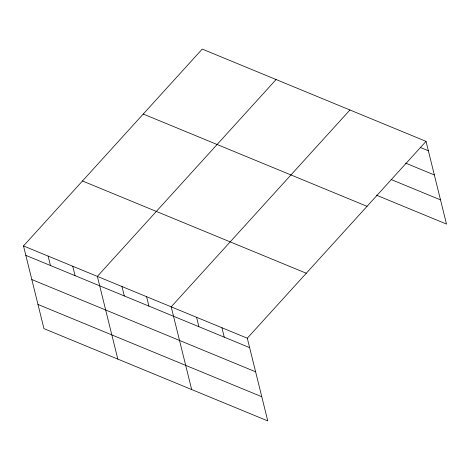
<?xml version="1.0" encoding="UTF-8"?>
<svg xmlns="http://www.w3.org/2000/svg" width="470" height="470" viewBox="0 0 470 470"><rect width="100%" height="100%" fill="white"/><g stroke="black" fill="none" stroke-linecap="round" stroke-linejoin="round"><path stroke-width="0.7" d="M23.5 245.933L247.296 338.206L267.765 420.914L43.969 328.642L23.5 245.933L202.235 49.086L426.031 141.358L446.5 224.067L376.417 195.167M276.09 79.536L97.355 276.384L117.823 359.092M349.944 109.986L171.203 306.834L191.672 389.542M247.296 338.206L426.031 141.358M420.356 147.474L428.364 150.776M405.645 163.131L434.351 174.963M391.122 179.517L440.513 199.879M143.256 114.046L367.046 206.318M82.485 180.974L306.281 273.246M25.832 255.357L249.629 347.63M31.819 279.538L255.609 371.811M37.982 304.46L261.778 396.733M221.934 327.749L224.266 337.172M196.572 317.291L198.898 326.715M146.587 296.688L148.919 306.105M121.971 286.536L124.303 295.953M72.733 266.237L75.065 275.655M48.116 256.085L50.449 265.503"/></g></svg>
